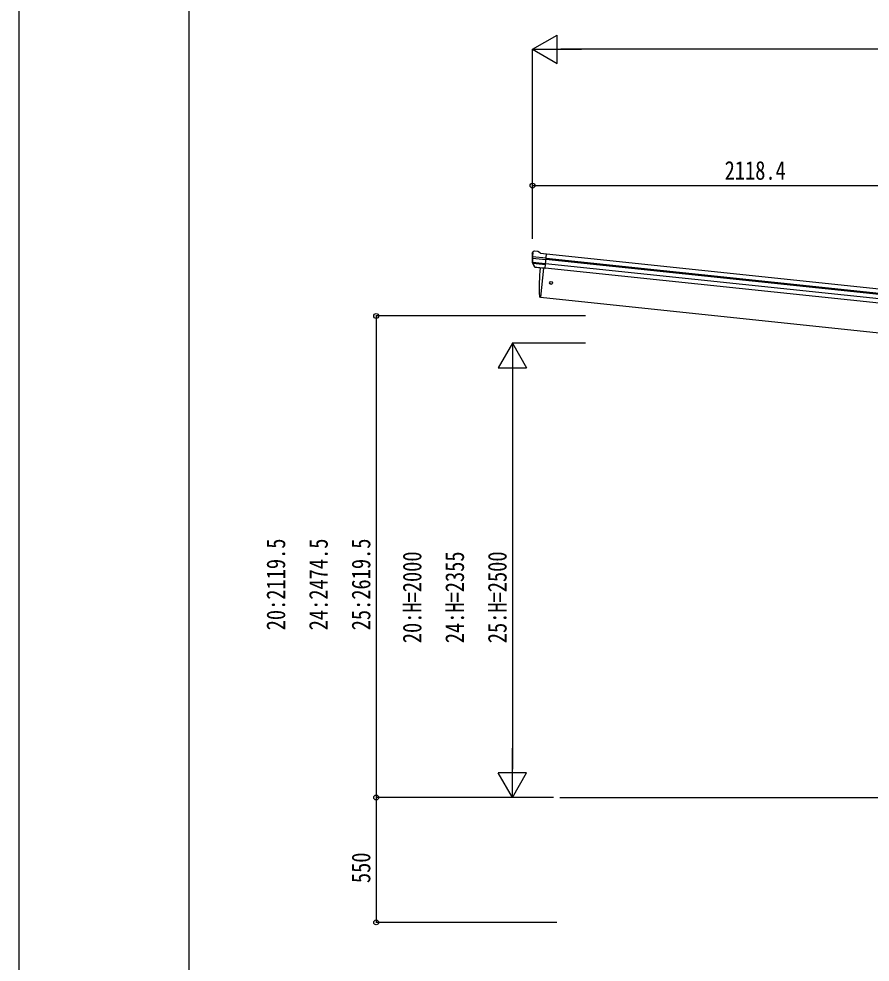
# Model space of a CAD drawing. Units: millimetres, scale not verified. Extents: x -10512 to 10512, y -7425 to 7425.
# Drawn here: x -10512 to -6764, y -3866 to 287 of the extents above; entities that cross this region are included whole.
import ezdxf
from ezdxf.enums import TextEntityAlignment as Align

# ---------------------------------------------------------------- set-up
doc = ezdxf.new("R2010")
doc.units = ezdxf.units.MM
doc.header["$LTSCALE"] = 30
for name, color, linetype in [('0-5_YKK_13', 4, 'Continuous'), ('0-6_YKK_A1', 4, 'Continuous'), ('0-7_YKK_D', 6, 'Continuous'), ('0-8_YKK_ZWAK', 7, 'Continuous')]:
    doc.layers.add(name, color=color, linetype=linetype)
doc.styles.add('ＭＳ ゴシック', font='')
doc.styles.get('ＭＳ ゴシック').set_extended_font_data('MS Gothic')

msp = doc.modelspace()

# ---------------------------------------------------------------- linework, layer by layer
at = {"layer": '0-5_YKK_13'}
for p, q in [((-8251.62, -744.35), (-8251.31, -742.5)), ((-8249.38, -739.95), (-8250.24, -740.65)), ((-8245.06, -736.45), (-8249.38, -739.95)), ((-8245.06, -736.45), (-8245.05, -736.45)), ((-8241.39, -735.37), (-8241.39, -735.37)), ((-8215.07, -744.17), (-8188.55, -746.95)), ((-8195.34, -811.51), (-8188.55, -746.95)), ((-8241.19, -805.5), (-8251.31, -787.24)), ((-8250.93, -767.07), (-8191.32, -773.34)), ((-8190.71, -767.48), (-8250.45, -761.2)), ((-8250.09, -783.83), (-8193.06, -789.82)), ((-8240.14, -805.07), (-8249.59, -786.77)), ((-8248.7, -788.49), (-8193.53, -794.29)), ((-8231.14, -807.74), (-8238.83, -806.94)), ((-8238.69, -806.72), (-8195.31, -811.28)), ((-8230.89, -807.86), (-8231.14, -807.74)), ((-8205.55, -810.53), (-8230.89, -807.86)), ((-8202.22, -810.78), (-8215.61, -938.17)), ((-8205.28, -810.46), (-8205.55, -810.53)), ((-8195.34, -811.51), (-8205.28, -810.46)), ((-8215.61, -938.17), (-8217.66, -937.89))]:
    msp.add_line(p, q, dxfattribs=at)
for points in [[(-8227.9, -736.79), (-8227.9, -736.79), (-8241.39, -735.37)], [(-8215.07, -744.17), (-8226.67, -737.2), (-8226.67, -737.2)]]:
    msp.add_lwpolyline(points, dxfattribs=at)
msp.add_circle((-8168.81, -875.62), 6.5, dxfattribs=at)
for centre, radius, start, end in [((-8050.73, -765.46), 202, 174, 185.86084), ((-8058.07, -766), 192.44, 173.42422, 178.5729), ((-8241.91, -740.34), 5, 84.04426, 128.95574), ((-8228.22, -739.77), 3, 59.02369, 83.97631), ((-8248.69, -785.78), 3, 185.86084, 209), ((-8253.72, -766.85), 2.74, 355.56588, 0.97849), ((-8251.11, -768.41), 1.35, 82.08073, 84.8395), ((-8050.73, -765.46), 200.2, 180.46117, 185.79991), ((-8295.72, -759.09), 45.32, 354.35482, 357.32878), ((-8246.92, -785.39), 3, 185.79991, 207.30889), ((-8238.57, -804.04), 2.99, 208.99261, 254.7283), ((-7321, -897.96), 900, 174.35014, 182.36081), ((-8217.24, -934.91), 3, 182.36081, 262)]:
    msp.add_arc(centre, radius, start, end, dxfattribs=at)
for centre, major_axis, ratio, start_param, end_param in [((-8248.35, -742.98), (2.34, 1.9), 0.995767, 1.5707963, 2.2972137), ((-8243.97, -739.43), (-5.88, -1.31), 0.24881, 5.8190815, 5.8226003), ((-8249.36, -743.95), (0.87, 5.91), 0.020485, 4.7140547, 5.6117533), ((-8053.04, -787.41), (20.92, 199.05), 0.994373, 1.5554317, 1.5718064), ((-8240.81, -803.49), (-1.08, 3.13), 0.040856, 4.1415604, 4.1696818), ((-8238.38, -803.74), (0.11, 3), 0.642905, 2.0792573, 3.037247), ((-8238.44, -803.84), (-3.53, -2.11), 0.650902, 0.9542299, 1.0270405), ((-8238.51, -803.95), (-1.66, -2.51), 0.997631, 0.3902369, 0.4789948)]:
    msp.add_ellipse(centre, major_axis=major_axis, ratio=ratio, start_param=start_param, end_param=end_param, dxfattribs=at)
at = {"layer": '0-6_YKK_A1'}
for p, q in [((-6195.09, -981.81), (-8191.19, -772.02)), ((-6194.66, -977.64), (-8190.75, -767.84)), ((-6192.68, -958.74), (-8188.76, -748.94)), ((-8202.22, -810.78), (-8215.61, -938.17)), ((-8195.03, -808.61), (-6198.95, -1018.41)), ((-6197.19, -1001.67), (-8193.27, -791.88)), ((-8215.61, -938.17), (-6288.27, -1140.75)), ((-8129.69, -3140.75), (-6288.27, -3140.75))]:
    msp.add_line(p, q, dxfattribs=at)
at = {"layer": '0-7_YKK_D'}
for p, q in [((-8250.65, 152.65), (-8142.4, 215.15)), ((-8142.4, 90.15), (-8142.4, 215.15)), ((-8250.65, -682.03), (-8250.65, 153.65)), ((-8250.65, 152.65), (-8142.4, 90.15)), ((-8250.65, 152.65), (-8034.15, 152.65)), ((-4123.18, 152.65), (-8125.65, 152.65)), ((-8250.65, -682.03), (-8250.65, -446.35)), ((-8250.65, -447.35), (-6132.27, -447.35)), ((-8016.57, -1021.26), (-8940.01, -1021.26)), ((-8939.01, -1021.26), (-8939.01, -3140.75)), ((-8339.01, -1140.75), (-8401.51, -1249)), ((-8016.57, -1140.75), (-8340.01, -1140.75)), ((-8339.01, -1140.75), (-8276.51, -1249)), ((-8339.01, -1140.75), (-8339.01, -1357.25)), ((-8401.51, -1249), (-8276.51, -1249)), ((-8339.01, -1265.75), (-8339.01, -3015.75)), ((-8339.01, -3140.75), (-8339.01, -2924.24)), ((-8339.01, -3140.75), (-8401.51, -3032.49)), ((-8276.51, -3032.49), (-8401.51, -3032.49)), ((-8339.01, -3140.75), (-8276.51, -3032.49)), ((-8239.57, -3140.75), (-8940.01, -3140.75)), ((-8157.95, -3140.8), (-8940.01, -3140.8)), ((-8939.01, -3140.8), (-8939.01, -3690.8)), ((-8239.57, -3140.75), (-8340.01, -3140.75)), ((-8143.82, -3690.8), (-8940.01, -3690.8))]:
    msp.add_line(p, q, dxfattribs=at)
for centre in [(-8250.65, -447.35), (-8939.01, -1021.26), (-8939.01, -3140.75), (-8939.01, -3140.8), (-8939.01, -3690.8)]:
    msp.add_circle(centre, 10.62, dxfattribs=at)
at = {"layer": '0-8_YKK_ZWAK'}
msp.add_line((-9762.45, -6312.5), (-9762.45, 6937.5), dxfattribs=at)
msp.add_lwpolyline([(-10512.5, -7425), (10512.5, -7425), (10512.5, 7425), (-10512.5, 7425)], close=True, dxfattribs=at)

# ---------------------------------------------------------------- texts
at = {"layer": '0-7_YKK_D', "style": 'ＭＳ ゴシック', "width": 0.8}
msp.add_text('2118.4', height=82.48, dxfattribs=at).set_placement((-7404.46, -446.35), align=Align.BOTTOM_LEFT)
for s, p in [('20:2119.5', (-9315.01, -2405)), ('24:2474.5', (-9127.51, -2405)), ('25:2619.5', (-8940.01, -2405)), ('20:H=2000', (-8715.01, -2461.75)), ('24:H=2355', (-8527.51, -2461.75)), ('25:H=2500', (-8340.01, -2461.75)), ('550', (-8940.01, -3517.8))]:
    msp.add_text(s, height=82.48, rotation=90, dxfattribs=at).set_placement(p, align=Align.BOTTOM_LEFT)

doc.saveas('drawing.dxf')
